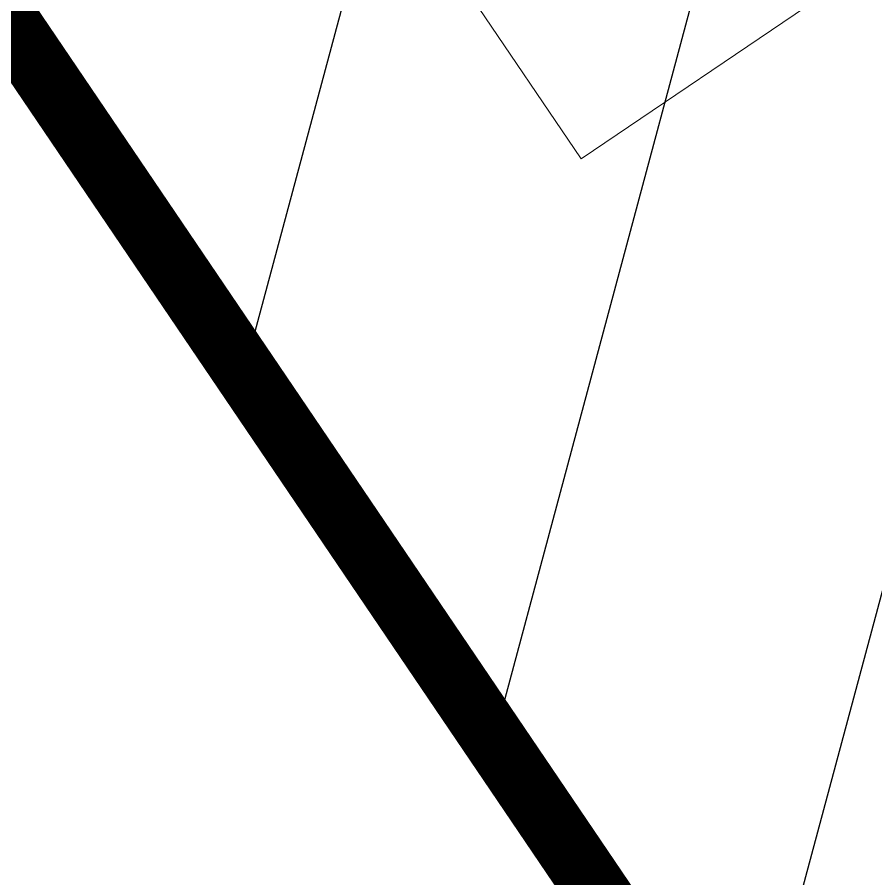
# Model space of a CAD drawing. Header units: metres. Extents: x 282649 to 323604, y 7394518 to 7463125.
# Drawn here: x 298289.485 to 298293.535, y 7451645.587 to 7451649.653 of the extents above; entities that cross this region are included whole.
import ezdxf

# ---------------------------------------------------------------- set-up
doc = ezdxf.new("R2010")
doc.units = ezdxf.units.M
doc.linetypes.add('DASHED', pattern=[0.75, 0.5, -0.25])
doc.linetypes.add('DASHED2', pattern=[0.375, 0.25, -0.125])
doc.layers.add('_  ARQ-AUX-001', color=1, linetype='Continuous', lineweight=5)
doc.layers.add('_AUX-PLATAFORMA NOVA', color=3, linetype='DASHED', lineweight=25)
doc.layers.add('F-HATCH-PUBLICA', color=240, linetype='Continuous')

# ---------------------------------------------------------------- blocks, each defined once
blk = doc.blocks.new('A$C4DCA2627')
at = {"layer": '_  ARQ-AUX-001'}
for p, q in [((52.9072, 71.1209), (52.9072, 69.4802)), ((64.5272, 71.1209), (52.9072, 71.1209))]:
    blk.add_line(p, q, dxfattribs=at)
blk = doc.blocks.new('ACAD-Trecho Total_BASE ESTAÇÕES')
at = {"layer": '_AUX-PLATAFORMA NOVA', "linetype": 'DASHED2', "ltscale": 2, "true_color": 0x05ff05}
h = blk.add_hatch(dxfattribs=at)
h.set_pattern_fill('ANSI31', color=3, scale=0.5, angle=30)
h.paths.add_polyline_path([(298267.5634, 7451695.8834), (298368.5169, 7451546.8493), (298362.037, 7451542.46), (298261.0836, 7451691.494)])
at = {"layer": '_AUX-PLATAFORMA NOVA', "color": 3, "linetype": 'DASHED2', "ltscale": 2, "true_color": 0x05ff05, "const_width": 0.3, "flags": 128}
blk.add_lwpolyline([(298267.5634, 7451695.8834), (298368.5169, 7451546.8493), (298362.037, 7451542.46), (298261.0836, 7451691.494)], close=True, dxfattribs=at)
at = {"rotation": 124.1131259076364}
blk.add_blockref('A$C4DCA2627', (298380.7009, 7451645.0677), dxfattribs=at)

msp = doc.modelspace()

# ---------------------------------------------------------------- hatches: boundary and pattern name
at = {"layer": 'F-HATCH-PUBLICA'}
h = msp.add_hatch(dxfattribs=at)
h.set_pattern_fill('ANSI31', color=256)
edge = h.paths.add_edge_path()
edge.add_line((298309.3491, 7451692.4628), (298309.784, 7451694.7275))
edge.add_arc((298306.8378, 7451695.2932), 3, 349.1304, 388.8154)
edge.add_line((298309.4664, 7451696.7392), (298283.2858, 7451735.3865))
edge.add_arc((298280.7449, 7451726.7526), 9, 73.60117, 98.52242)
edge.add_line((298279.4111, 7451735.6533), (298304.9338, 7451696.4323))
edge.add_line((298304.9338, 7451696.4323), (298302.7993, 7451685.3915))
edge.add_line((298302.7993, 7451685.3915), (298292.9563, 7451678.724))
edge.add_line((298292.9563, 7451678.724), (298293.9619, 7451677.2363))
edge.add_line((298293.9619, 7451677.2363), (298296.9991, 7451672.7434))
edge.add_line((298296.9991, 7451672.7434), (298298.4391, 7451670.5239))
edge.add_line((298298.4391, 7451670.5239), (298298.4388, 7451670.5245))
edge.add_line((298298.4388, 7451670.5245), (298303.7733, 7451674.1234))
edge.add_line((298303.7733, 7451674.1234), (298311.8644, 7451662.1187))
edge.add_line((298311.8644, 7451662.1187), (298316.4695, 7451665.2381))
edge.add_line((298316.4695, 7451665.2381), (298323.782, 7451670.1915))
edge.add_line((298323.782, 7451670.1915), (298342.628, 7451642.3879))
edge.add_line((298342.628, 7451642.3879), (298345.1526, 7451644.0992))
edge.add_line((298345.1526, 7451644.0992), (298323.6589, 7451675.9218))
edge.add_arc((298320.8836, 7451673.9259), 3.4184, 35.7231, 80.5221)
edge.add_line((298321.4465, 7451677.2977), (298319.3564, 7451677.699))
edge.add_line((298319.3564, 7451677.699), (298309.3491, 7451692.4628))

# ---------------------------------------------------------------- block references
msp.add_blockref('ACAD-Trecho Total_BASE ESTAÇÕES', (0, 0))

doc.saveas('drawing.dxf')
